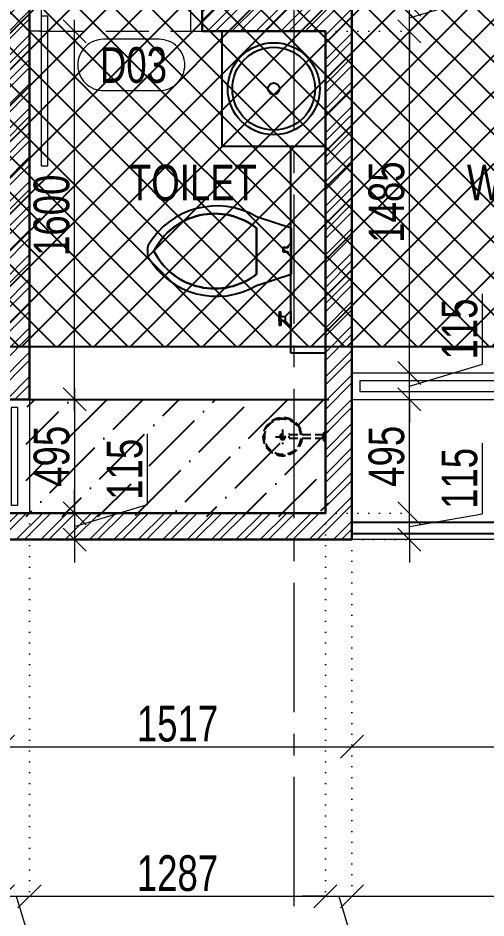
# Model space of a CAD drawing. Header units: inches. Extents: x 785882 to 928568, y 496782 to 576896.
# Drawn here: x 831257 to 833292, y 502695 to 506607 of the extents above; entities that cross this region are included whole.
import ezdxf
from ezdxf.enums import TextEntityAlignment as Align

# ---------------------------------------------------------------- set-up
doc = ezdxf.new("R2010")
doc.units = ezdxf.units.IN
doc.header["$LTSCALE"] = 750
doc.header["$MEASUREMENT"] = 0
for name, pattern in [('CENTER', [2, 1.25, -0.25, 0.25, -0.25]), ('CENTER2', [1.125, 0.75, -0.125, 0.125, -0.125]), ('DOT', [0.25, 0, -0.25]), ('HIDDEN', [0.375, 0.25, -0.125])]:
    doc.linetypes.add(name, pattern=pattern)
for name, color, linetype, lineweight in [('DIMENSION WORKING-MSA', 222, 'Continuous', 13), ('DOOR NO-MSA', 4, 'Continuous', 9), ('DOOR-MSA', 50, 'Continuous', 13), ('ELE-04-MSA', 139, 'Continuous', 15), ('SECTION LINE', 14, 'CENTER', 9), ('TEXT ROOM NAME-MSA', 210, 'Continuous', 13), ('WALL HATCH-MSA', 251, 'Continuous', 9), ('WALL-MSA', 32, 'Continuous', 30), ('WINDOW-MSA', 50, 'Continuous', 13)]:
    doc.layers.add(name, color=color, linetype=linetype, lineweight=lineweight)
for name, color, linetype in [('ELE-02-MSA', 4, 'Continuous'), ('HATCH-SUNK 300MM-MSA', 47, 'Continuous'), ('P.FIXTURE', 7, 'Continuous')]:
    doc.layers.add(name, color=color, linetype=linetype)
doc.styles.add('AR', font='swisscl.ttf')
doc.styles.add('Arial-Reg+0.8Sc', font='swisscl.ttf')
doc.styles.add('MtXpl_Swis721_LtCn_B', font='swisscl.ttf')
doc.dimstyles.new('WORKING DIM', dxfattribs={"dimtxt": 155, "dimasz": 100, "dimexe": 50, "dimexo": 0, "dimgap": 20, "dimtad": 1, "dimdec": 0, "dimzin": 0, "dimdsep": 46, "dimtxsty": 'AR', "dimblk": 'OBLIQUE', "dimcen": 0.09, "dimdle": 50, "dimclrd": 256, "dimclre": 250, "dimclrt": 256, "dimadec": 0, "dimazin": 0, "dimtfac": 1, "dimtdec": 0, "dimtofl": 0, "dimtmove": 1, "dimatfit": 0, "dimfxl": 1, "dimtolj": 1, "dimtzin": 0, "dimlwd": -1, "dimlwe": -1, "dimarcsym": 0})

# ---------------------------------------------------------------- blocks, each defined once
blk = doc.blocks.new('A$Ca69f7aba')
at = {"layer": 'WINDOW-MSA', "ltscale": 5000}
for points in [[(-750, 0), (-700, 0), (-700, -115), (-750, -115)], [(0, 0), (-50, 0), (-50, -115), (0, -115)], [(-50, -50), (-50, -700), (-80, -700), (-80, -50)]]:
    blk.add_lwpolyline(points, close=True, dxfattribs=at)
at = {"layer": 'WINDOW-MSA', "linetype": 'HIDDEN'}
blk.add_lwpolyline([(-50, 0), (-700, 0)], dxfattribs=at)
at = {"layer": 'WINDOW-MSA', "linetype": 'HIDDEN', "elevation": 0}
blk.add_lwpolyline([(-50, -115), (-700, -115)], dxfattribs=at)
blk = doc.blocks.new('SHOWE')
at = {"linetype": 'HIDDEN', "ltscale": 0.2}
for p, q in [((3964261.3, -1171717.9), (3964261.3, -1171674.7)), ((3964261.3, -1171674.7), (3964263.3, -1171674.7)), ((3964264.2, -1171676.3), (3964264.2, -1171716.3)), ((3964447.4, -1171664.5), (3964447.4, -1171728.1)), ((3964261.3, -1171717.9), (3964263.3, -1171717.9)), ((3964268.7, -1171680.5), (3964268.7, -1171696.3)), ((3964268.7, -1171688.6), (3964437.5, -1171688.6)), ((3964268.7, -1171712), (3964268.7, -1171696.3)), ((3964268.7, -1171704), (3964437.5, -1171704)), ((3964479.2, -1171696.3), (3964415.6, -1171696.3))]:
    blk.add_line(p, q, dxfattribs=at)
for radius in [12.5, 10.6]:
    blk.add_circle((3964447.4, -1171696.3), radius, dxfattribs=at)
for centre, radius, start, end in [((3964447.4, -1171696.3), 84.1, 185.2383, 174.7617), ((3964447.4, -1171696.3), 81.4, 185.4105, 174.5895), ((3964447.4, -1171696.3), 78, 185.6496, 174.3504), ((3964262.4, -1171676.3), 1.76, 358.0282, 62.0821), ((3964259.8, -1171685.3), 10.1, 28.3436, 64.2104), ((3964262.4, -1171716.3), 1.76, 297.9179, 1.9718), ((3964259.8, -1171707.2), 10.1, 295.7896, 331.6564)]:
    blk.add_arc(centre, radius, start, end, dxfattribs=at)
blk = doc.blocks.new('t4tgg34')
for points in [[(375405.3, -62759.1), (375390.8, -62744.6), (375390.8, -62738.4), (375370.8, -62738.4), (375370.8, -62719.7), (375390.8, -62719.7), (375390.8, -62713.4), (375405.3, -62699), (375405.3, -62635.1), (375255.5, -62585.2, 0.412342), (374784.6, -62708.9, 0.132891), (374784.6, -62761, 0.412336), (375255.5, -62884.7), (375405.3, -62834.8)], [(375255.5, -62834.8, -0.475238), (374809.5, -62734.9, -0.475243), (375255.5, -62635.1)]]:
    blk.add_lwpolyline(points, format="xyb", close=True)
blk.add_lwpolyline([(375255.5, -62834.8), (375255.5, -62635.1, 0.475243), (374809.5, -62734.9, 0.475238), (375255.5, -62834.8, 0.489246)], format="xyb")
blk.add_lwpolyline([(375405.3, -62635.1), (375405.3, -62699), (375390.8, -62713.4), (375390.8, -62719.7), (375370.8, -62719.7), (375370.8, -62738.4), (375390.8, -62738.4), (375390.8, -62744.6), (375405.3, -62759.1), (375405.3, -62699), (375405.3, -62834.8)])
blk = doc.blocks.new('9')
at = {"linetype": 'Continuous'}
for p, q in [((709869.5, -390414.7), (709869.5, -390433.8)), ((709875.9, -390414.7), (709875.9, -390433.8)), ((709875.9, -390433.8), (709869.5, -390433.8))]:
    blk.add_line(p, q, dxfattribs=at)
for points in [[(709875.9, -390395.7), (709875.9, -390376.6), (709869.5, -390376.6), (709869.5, -390395.7)], [(709894.9, -390395.7), (709920.3, -390370.3), (709920.3, -390440.1), (709894.9, -390414.7)]]:
    blk.add_lwpolyline(points, dxfattribs=at)
blk.add_lwpolyline([(709894.9, -390414.7), (709869.5, -390414.7), (709869.5, -390395.7), (709894.9, -390395.7)], close=True, dxfattribs=at)
blk = doc.blocks.new('_Oblique')
at = {"color": 0, "linetype": 'ByBlock', "lineweight": -2}
blk.add_line((-0.5, -0.5), (0.5, 0.5), dxfattribs=at)
blk = doc.blocks.new('*D54')
at = {"layer": 'Defpoints', "color": 0, "ltscale": 0.25, "transparency": 16777216}
for p in [(831192.3, 504339.5), (832709.1, 504339.5), (832709.1, 503439.5)]:
    blk.add_point(p, dxfattribs=at)
at = {"layer": 'DIMENSION WORKING-MSA', "color": 250, "linetype": 'DOT', "ltscale": 0.25, "transparency": 16777216}
for p, q in [((831192.3, 504339.5), (831192.3, 503389.5)), ((832709.1, 504339.5), (832709.1, 503389.5))]:
    blk.add_line(p, q, dxfattribs=at)
at = {"layer": 'DIMENSION WORKING-MSA', "ltscale": 0.25, "transparency": 16777216}
blk.add_line((831142.3, 503439.5), (832759.1, 503439.5), dxfattribs=at)
at = {"layer": 'DIMENSION WORKING-MSA', "ltscale": 0.25, "transparency": 16777216, "xscale": 100, "yscale": 100, "zscale": 100, "rotation": 180}
blk.add_blockref('_Oblique', (831192.3, 503439.5), dxfattribs=at)
at = {"layer": 'DIMENSION WORKING-MSA', "ltscale": 0.25, "transparency": 16777216, "xscale": 100, "yscale": 100, "zscale": 100}
blk.add_blockref('_Oblique', (832709.1, 503439.5), dxfattribs=at)
at = {"layer": 'DIMENSION WORKING-MSA', "ltscale": 0.25, "transparency": 16777216, "insert": (831950.7, 503538.5), "char_height": 155, "attachment_point": 5, "style": 'AR'}
blk.add_mtext('\\A1;1517', dxfattribs=at)
blk = doc.blocks.new('*D55')
at = {"layer": 'Defpoints', "color": 0, "ltscale": 0.25, "transparency": 16777216}
for p in [(832709.1, 504339.5), (834309.1, 504339.5), (834309.1, 503439.5)]:
    blk.add_point(p, dxfattribs=at)
at = {"layer": 'DIMENSION WORKING-MSA', "color": 250, "linetype": 'DOT', "ltscale": 0.25, "transparency": 16777216}
for p, q in [((832709.1, 504339.5), (832709.1, 503389.5)), ((834309.1, 504339.5), (834309.1, 503389.5))]:
    blk.add_line(p, q, dxfattribs=at)
at = {"layer": 'DIMENSION WORKING-MSA', "ltscale": 0.25, "transparency": 16777216}
blk.add_line((832659.1, 503439.5), (834359.1, 503439.5), dxfattribs=at)
at = {"layer": 'DIMENSION WORKING-MSA', "ltscale": 0.25, "transparency": 16777216, "xscale": 100, "yscale": 100, "zscale": 100, "rotation": 180}
blk.add_blockref('_Oblique', (832709.1, 503439.5), dxfattribs=at)
at = {"layer": 'DIMENSION WORKING-MSA', "ltscale": 0.25, "transparency": 16777216, "xscale": 100, "yscale": 100, "zscale": 100}
blk.add_blockref('_Oblique', (834309.1, 503439.5), dxfattribs=at)
at = {"layer": 'DIMENSION WORKING-MSA', "ltscale": 0.25, "transparency": 16777216, "insert": (833509.1, 503538.8), "char_height": 155, "attachment_point": 5, "style": 'AR'}
blk.add_mtext('\\A1;1600', dxfattribs=at)
blk = doc.blocks.new('*D68')
at = {"layer": 'Defpoints', "color": 0, "ltscale": 0.25, "transparency": 16777216}
for p in [(831307.3, 504454.5), (831192.3, 504339.5), (831307.3, 502789.5)]:
    blk.add_point(p, dxfattribs=at)
at = {"layer": 'DIMENSION WORKING-MSA', "color": 250, "linetype": 'DOT', "ltscale": 0.25, "transparency": 16777216}
for p, q in [((831307.3, 504454.5), (831307.3, 502739.5)), ((831192.3, 504339.5), (831192.3, 502739.5))]:
    blk.add_line(p, q, dxfattribs=at)
at = {"layer": 'DIMENSION WORKING-MSA', "ltscale": 0.25, "transparency": 16777216}
for p, q in [((831192.3, 502789.5), (831092.3, 502789.5)), ((831192.3, 502789.5), (831307.3, 502789.5)), ((831249.8, 502789.5), (831345, 502472.2)), ((831307.3, 502789.5), (831407.3, 502789.5)), ((831345, 502472.2), (831651.8, 502472.2))]:
    blk.add_line(p, q, dxfattribs=at)
at = {"layer": 'DIMENSION WORKING-MSA', "ltscale": 0.25, "transparency": 16777216, "xscale": 100, "yscale": 100, "zscale": 100}
blk.add_blockref('_Oblique', (831192.3, 502789.5), dxfattribs=at)
at = {"layer": 'DIMENSION WORKING-MSA', "ltscale": 0.25, "transparency": 16777216, "xscale": 100, "yscale": 100, "zscale": 100, "rotation": 180}
blk.add_blockref('_Oblique', (831307.3, 502789.5), dxfattribs=at)
at = {"layer": 'DIMENSION WORKING-MSA', "ltscale": 0.25, "transparency": 16777216, "insert": (831498.4, 502571.3), "char_height": 155, "attachment_point": 5, "style": 'AR'}
blk.add_mtext('\\A1;115', dxfattribs=at)
blk = doc.blocks.new('*D69')
at = {"layer": 'Defpoints', "color": 0, "ltscale": 0.25, "transparency": 16777216}
for p in [(831307.3, 504454.5), (832594.1, 504454.5), (832594.1, 502789.5)]:
    blk.add_point(p, dxfattribs=at)
at = {"layer": 'DIMENSION WORKING-MSA', "color": 250, "linetype": 'DOT', "ltscale": 0.25, "transparency": 16777216}
for p, q in [((831307.3, 504454.5), (831307.3, 502739.5)), ((832594.1, 504454.5), (832594.1, 502739.5))]:
    blk.add_line(p, q, dxfattribs=at)
at = {"layer": 'DIMENSION WORKING-MSA', "ltscale": 0.25, "transparency": 16777216}
blk.add_line((831257.3, 502789.5), (832644.1, 502789.5), dxfattribs=at)
at = {"layer": 'DIMENSION WORKING-MSA', "ltscale": 0.25, "transparency": 16777216, "xscale": 100, "yscale": 100, "zscale": 100, "rotation": 180}
blk.add_blockref('_Oblique', (831307.3, 502789.5), dxfattribs=at)
at = {"layer": 'DIMENSION WORKING-MSA', "ltscale": 0.25, "transparency": 16777216, "xscale": 100, "yscale": 100, "zscale": 100}
blk.add_blockref('_Oblique', (832594.1, 502789.5), dxfattribs=at)
at = {"layer": 'DIMENSION WORKING-MSA', "ltscale": 0.25, "transparency": 16777216, "insert": (831950.7, 502888.8), "char_height": 155, "attachment_point": 5, "style": 'AR'}
blk.add_mtext('\\A1;1287', dxfattribs=at)
blk = doc.blocks.new('*D70')
at = {"layer": 'Defpoints', "color": 0, "ltscale": 0.25, "transparency": 16777216}
for p in [(832594.1, 504454.5), (832709.1, 504339.5), (832709.1, 502789.5)]:
    blk.add_point(p, dxfattribs=at)
at = {"layer": 'DIMENSION WORKING-MSA', "color": 250, "linetype": 'DOT', "ltscale": 0.25, "transparency": 16777216}
for p, q in [((832594.1, 504454.5), (832594.1, 502739.5)), ((832709.1, 504339.5), (832709.1, 502739.5))]:
    blk.add_line(p, q, dxfattribs=at)
at = {"layer": 'DIMENSION WORKING-MSA', "ltscale": 0.25, "transparency": 16777216}
for p, q in [((832594.1, 502789.5), (832494.1, 502789.5)), ((832594.1, 502789.5), (832709.1, 502789.5)), ((832651.6, 502789.5), (832746.8, 502472.2)), ((832709.1, 502789.5), (832809.1, 502789.5)), ((832746.8, 502472.2), (833053.6, 502472.2))]:
    blk.add_line(p, q, dxfattribs=at)
at = {"layer": 'DIMENSION WORKING-MSA', "ltscale": 0.25, "transparency": 16777216, "xscale": 100, "yscale": 100, "zscale": 100}
blk.add_blockref('_Oblique', (832594.1, 502789.5), dxfattribs=at)
at = {"layer": 'DIMENSION WORKING-MSA', "ltscale": 0.25, "transparency": 16777216, "xscale": 100, "yscale": 100, "zscale": 100, "rotation": 180}
blk.add_blockref('_Oblique', (832709.1, 502789.5), dxfattribs=at)
at = {"layer": 'DIMENSION WORKING-MSA', "ltscale": 0.25, "transparency": 16777216, "insert": (832900.2, 502571.3), "char_height": 155, "attachment_point": 5, "style": 'AR'}
blk.add_mtext('\\A1;115', dxfattribs=at)
blk = doc.blocks.new('*D71')
at = {"layer": 'Defpoints', "color": 0, "ltscale": 0.25, "transparency": 16777216}
for p in [(832709.1, 504339.5), (834309.1, 504339.5), (834309.1, 502789.5)]:
    blk.add_point(p, dxfattribs=at)
at = {"layer": 'DIMENSION WORKING-MSA', "color": 250, "linetype": 'DOT', "ltscale": 0.25, "transparency": 16777216}
for p, q in [((832709.1, 504339.5), (832709.1, 502739.5)), ((834309.1, 504339.5), (834309.1, 502739.5))]:
    blk.add_line(p, q, dxfattribs=at)
at = {"layer": 'DIMENSION WORKING-MSA', "ltscale": 0.25, "transparency": 16777216}
blk.add_line((832659.1, 502789.5), (834359.1, 502789.5), dxfattribs=at)
at = {"layer": 'DIMENSION WORKING-MSA', "ltscale": 0.25, "transparency": 16777216, "xscale": 100, "yscale": 100, "zscale": 100, "rotation": 180}
blk.add_blockref('_Oblique', (832709.1, 502789.5), dxfattribs=at)
at = {"layer": 'DIMENSION WORKING-MSA', "ltscale": 0.25, "transparency": 16777216, "xscale": 100, "yscale": 100, "zscale": 100}
blk.add_blockref('_Oblique', (834309.1, 502789.5), dxfattribs=at)
at = {"layer": 'DIMENSION WORKING-MSA', "ltscale": 0.25, "transparency": 16777216, "insert": (833509.1, 502888.8), "char_height": 155, "attachment_point": 5, "style": 'AR'}
blk.add_mtext('\\A1;1600', dxfattribs=at)
blk = doc.blocks.new('*D83')
at = {"layer": 'Defpoints', "color": 0, "ltscale": 0.25, "transparency": 16777216}
for p in [(826309.5, 504339.5), (847035.9, 504339.5), (847035.9, 502139.5)]:
    blk.add_point(p, dxfattribs=at)
at = {"layer": 'DIMENSION WORKING-MSA', "color": 250, "linetype": 'DOT', "ltscale": 0.25, "transparency": 16777216}
for p, q in [((826309.5, 504339.5), (826309.5, 502089.5)), ((847035.9, 504339.5), (847035.9, 502089.5))]:
    blk.add_line(p, q, dxfattribs=at)
at = {"layer": 'DIMENSION WORKING-MSA', "ltscale": 0.25, "transparency": 16777216}
blk.add_line((826259.5, 502139.5), (847085.9, 502139.5), dxfattribs=at)
at = {"layer": 'DIMENSION WORKING-MSA', "ltscale": 0.25, "transparency": 16777216, "xscale": 100, "yscale": 100, "zscale": 100, "rotation": 180}
blk.add_blockref('_Oblique', (826309.5, 502139.5), dxfattribs=at)
at = {"layer": 'DIMENSION WORKING-MSA', "ltscale": 0.25, "transparency": 16777216, "xscale": 100, "yscale": 100, "zscale": 100}
blk.add_blockref('_Oblique', (847035.9, 502139.5), dxfattribs=at)
at = {"layer": 'DIMENSION WORKING-MSA', "ltscale": 0.25, "transparency": 16777216, "insert": (836672.7, 502238.8), "char_height": 155, "attachment_point": 5, "style": 'AR'}
blk.add_mtext('\\A1;20726', dxfattribs=at)
blk = doc.blocks.new('Win-Tag-03')
blk.add_lwpolyline([(-130, 120), (130, 120, -0.414214), (250, 0), (250, 0, -0.414214), (130, -120), (-130, -120, -0.414214), (-250, 0), (-250, 0, -0.414214)], format="xyb", close=True)
blk = doc.blocks.new('*D1019')
at = {"layer": 'Defpoints', "color": 0, "ltscale": 0.25, "transparency": 16777216}
for p in [(832594.1, 504454.5), (832959.1, 504454.5), (832709.1, 504339.5)]:
    blk.add_point(p, dxfattribs=at)
at = {"layer": 'DIMENSION WORKING-MSA', "ltscale": 0.25, "transparency": 16777216}
for p, q in [((833276.3, 504452.1), (833276.3, 504759)), ((832959.1, 504454.5), (832959.1, 504554.5)), ((832959.1, 504339.5), (832959.1, 504454.5)), ((832959.1, 504397), (833276.3, 504452.1)), ((832959.1, 504339.5), (832959.1, 504239.5))]:
    blk.add_line(p, q, dxfattribs=at)
at = {"layer": 'DIMENSION WORKING-MSA', "color": 250, "linetype": 'DOT', "ltscale": 0.25, "transparency": 16777216}
for p, q in [((832594.1, 504454.5), (833009.1, 504454.5)), ((832709.1, 504339.5), (833009.1, 504339.5))]:
    blk.add_line(p, q, dxfattribs=at)
at = {"layer": 'DIMENSION WORKING-MSA', "ltscale": 0.25, "transparency": 16777216, "xscale": 100, "yscale": 100, "zscale": 100}
for p, rotation in [((832959.1, 504454.5), 270), ((832959.1, 504339.5), 90)]:
    blk.add_blockref('_Oblique', p, dxfattribs=dict(at, rotation=rotation))
at = {"layer": 'DIMENSION WORKING-MSA', "ltscale": 0.25, "transparency": 16777216, "insert": (833177.2, 504605.5), "char_height": 155, "attachment_point": 5, "rotation": 90, "style": 'AR'}
blk.add_mtext('\\A1;115', dxfattribs=at)
blk = doc.blocks.new('*D1020')
at = {"layer": 'Defpoints', "color": 0, "ltscale": 0.25, "transparency": 16777216}
for p in [(832709.1, 504949.1), (832959.1, 504949.1), (832594.1, 504454.5)]:
    blk.add_point(p, dxfattribs=at)
at = {"layer": 'DIMENSION WORKING-MSA', "ltscale": 0.25, "transparency": 16777216}
blk.add_line((832959.1, 504404.5), (832959.1, 504999.1), dxfattribs=at)
at = {"layer": 'DIMENSION WORKING-MSA', "color": 250, "linetype": 'DOT', "ltscale": 0.25, "transparency": 16777216}
for p, q in [((832709.1, 504949.1), (833009.1, 504949.1)), ((832594.1, 504454.5), (833009.1, 504454.5))]:
    blk.add_line(p, q, dxfattribs=at)
at = {"layer": 'DIMENSION WORKING-MSA', "ltscale": 0.25, "transparency": 16777216, "xscale": 100, "yscale": 100, "zscale": 100}
for p, rotation in [((832959.1, 504949.1), 90), ((832959.1, 504454.5), 270)]:
    blk.add_blockref('_Oblique', p, dxfattribs=dict(at, rotation=rotation))
at = {"layer": 'DIMENSION WORKING-MSA', "ltscale": 0.25, "transparency": 16777216, "insert": (832859.7, 504701.8), "char_height": 155, "attachment_point": 5, "rotation": 90, "style": 'AR'}
blk.add_mtext('\\A1;495', dxfattribs=at)
blk = doc.blocks.new('*D1021')
at = {"layer": 'Defpoints', "color": 0, "ltscale": 0.25, "transparency": 16777216}
for p in [(832709.1, 505064.1), (832959.1, 505064.1), (832709.1, 504949.1)]:
    blk.add_point(p, dxfattribs=at)
at = {"layer": 'DIMENSION WORKING-MSA', "ltscale": 0.25, "transparency": 16777216}
for p, q in [((833276.3, 505101.7), (833276.3, 505408.6)), ((832959.1, 505064.1), (832959.1, 505164.1)), ((832959.1, 505006.6), (833276.3, 505101.7)), ((832959.1, 504949.1), (832959.1, 505064.1)), ((832959.1, 504949.1), (832959.1, 504849.1))]:
    blk.add_line(p, q, dxfattribs=at)
at = {"layer": 'DIMENSION WORKING-MSA', "color": 250, "linetype": 'DOT', "ltscale": 0.25, "transparency": 16777216}
for p, q in [((832709.1, 505064.1), (833009.1, 505064.1)), ((832709.1, 504949.1), (833009.1, 504949.1))]:
    blk.add_line(p, q, dxfattribs=at)
at = {"layer": 'DIMENSION WORKING-MSA', "ltscale": 0.25, "transparency": 16777216, "xscale": 100, "yscale": 100, "zscale": 100}
for p, rotation in [((832959.1, 505064.1), 270), ((832959.1, 504949.1), 90)]:
    blk.add_blockref('_Oblique', p, dxfattribs=dict(at, rotation=rotation))
at = {"layer": 'DIMENSION WORKING-MSA', "ltscale": 0.25, "transparency": 16777216, "insert": (833177.2, 505255.1), "char_height": 155, "attachment_point": 5, "rotation": 90, "style": 'AR'}
blk.add_mtext('\\A1;115', dxfattribs=at)
blk = doc.blocks.new('*D1022')
at = {"layer": 'Defpoints', "color": 0, "ltscale": 0.25, "transparency": 16777216}
for p in [(832594.1, 506549.5), (832959.1, 506549.5), (832709.1, 505064.1)]:
    blk.add_point(p, dxfattribs=at)
at = {"layer": 'DIMENSION WORKING-MSA', "ltscale": 0.25, "transparency": 16777216}
blk.add_line((832959.1, 505014.1), (832959.1, 506599.5), dxfattribs=at)
at = {"layer": 'DIMENSION WORKING-MSA', "color": 250, "linetype": 'DOT', "ltscale": 0.25, "transparency": 16777216}
for p, q in [((832594.1, 506549.5), (833009.1, 506549.5)), ((832709.1, 505064.1), (833009.1, 505064.1))]:
    blk.add_line(p, q, dxfattribs=at)
at = {"layer": 'DIMENSION WORKING-MSA', "ltscale": 0.25, "transparency": 16777216, "xscale": 100, "yscale": 100, "zscale": 100}
for p, rotation in [((832959.1, 506549.5), 90), ((832959.1, 505064.1), 270)]:
    blk.add_blockref('_Oblique', p, dxfattribs=dict(at, rotation=rotation))
at = {"layer": 'DIMENSION WORKING-MSA', "ltscale": 0.25, "transparency": 16777216, "insert": (832859.7, 505806.8), "char_height": 155, "attachment_point": 5, "rotation": 90, "style": 'AR'}
blk.add_mtext('\\A1;1485', dxfattribs=at)
blk = doc.blocks.new('*D1004')
at = {"layer": 'Defpoints', "color": 0, "ltscale": 0.25, "transparency": 16777216}
for p in [(832709.1, 506664.5), (832959.1, 506664.5), (832594.1, 506549.5)]:
    blk.add_point(p, dxfattribs=at)
at = {"layer": 'DIMENSION WORKING-MSA', "ltscale": 0.25, "transparency": 16777216}
for p, q in [((833276.3, 506702.1), (833276.3, 507009)), ((832959.1, 506664.5), (832959.1, 506764.5)), ((832959.1, 506607), (833276.3, 506702.1)), ((832959.1, 506549.5), (832959.1, 506664.5)), ((832959.1, 506549.5), (832959.1, 506449.5))]:
    blk.add_line(p, q, dxfattribs=at)
at = {"layer": 'DIMENSION WORKING-MSA', "color": 250, "linetype": 'DOT', "ltscale": 0.25, "transparency": 16777216}
for p, q in [((832709.1, 506664.5), (833009.1, 506664.5)), ((832594.1, 506549.5), (833009.1, 506549.5))]:
    blk.add_line(p, q, dxfattribs=at)
at = {"layer": 'DIMENSION WORKING-MSA', "ltscale": 0.25, "transparency": 16777216, "xscale": 100, "yscale": 100, "zscale": 100}
for p, rotation in [((832959.1, 506664.5), 270), ((832959.1, 506549.5), 90)]:
    blk.add_blockref('_Oblique', p, dxfattribs=dict(at, rotation=rotation))
at = {"layer": 'DIMENSION WORKING-MSA', "ltscale": 0.25, "transparency": 16777216, "insert": (833177.2, 506855.5), "char_height": 155, "attachment_point": 5, "rotation": 90, "style": 'AR'}
blk.add_mtext('\\A1;115', dxfattribs=at)
blk = doc.blocks.new('*D1162')
at = {"layer": 'Defpoints', "color": 0, "ltscale": 0.25, "transparency": 16777216}
for p in [(831292.3, 504949.1), (831307.3, 504454.5), (831503.3, 504454.5)]:
    blk.add_point(p, dxfattribs=at)
at = {"layer": 'DIMENSION WORKING-MSA', "ltscale": 0.25, "transparency": 16777216}
blk.add_line((831503.3, 504999.1), (831503.3, 504404.5), dxfattribs=at)
at = {"layer": 'DIMENSION WORKING-MSA', "color": 250, "linetype": 'DOT', "ltscale": 0.25, "transparency": 16777216}
for p, q in [((831292.3, 504949.1), (831553.3, 504949.1)), ((831307.3, 504454.5), (831553.3, 504454.5))]:
    blk.add_line(p, q, dxfattribs=at)
at = {"layer": 'DIMENSION WORKING-MSA', "ltscale": 0.25, "transparency": 16777216, "xscale": 100, "yscale": 100, "zscale": 100}
for p, rotation in [((831503.3, 504949.1), 90), ((831503.3, 504454.5), 270)]:
    blk.add_blockref('_Oblique', p, dxfattribs=dict(at, rotation=rotation))
at = {"layer": 'DIMENSION WORKING-MSA', "ltscale": 0.25, "transparency": 16777216, "insert": (831403.9, 504701.8), "char_height": 155, "attachment_point": 5, "rotation": 90, "style": 'AR'}
blk.add_mtext('\\A1;495', dxfattribs=at)
blk = doc.blocks.new('*D1174')
at = {"layer": 'Defpoints', "color": 0, "ltscale": 0.25, "transparency": 16777216}
for p in [(831307.3, 506549.5, 0), (831503.3, 506549.5), (831292.3, 504949.1)]:
    blk.add_point(p, dxfattribs=at)
at = {"layer": 'DIMENSION WORKING-MSA', "ltscale": 0.25, "transparency": 16777216}
blk.add_line((831503.3, 504899.1), (831503.3, 506599.5), dxfattribs=at)
at = {"layer": 'DIMENSION WORKING-MSA', "color": 250, "linetype": 'DOT', "ltscale": 0.25, "transparency": 16777216}
for p, q in [((831307.3, 506549.5), (831553.3, 506549.5)), ((831292.3, 504949.1), (831553.3, 504949.1))]:
    blk.add_line(p, q, dxfattribs=at)
at = {"layer": 'DIMENSION WORKING-MSA', "ltscale": 0.25, "transparency": 16777216, "xscale": 100, "yscale": 100, "zscale": 100}
for p, rotation in [((831503.3, 506549.5), 90), ((831503.3, 504949.1), 270)]:
    blk.add_blockref('_Oblique', p, dxfattribs=dict(at, rotation=rotation))
at = {"layer": 'DIMENSION WORKING-MSA', "ltscale": 0.25, "transparency": 16777216, "insert": (831403.9, 505749.3), "char_height": 155, "attachment_point": 5, "rotation": 90, "style": 'AR'}
blk.add_mtext('\\A1;1600', dxfattribs=at)
blk = doc.blocks.new('*D1030')
at = {"layer": 'Defpoints', "color": 0, "ltscale": 0.25, "transparency": 16777216}
for p in [(831307.3, 504454.5), (831292.3, 504339.5), (831503.3, 504339.5)]:
    blk.add_point(p, dxfattribs=at)
at = {"layer": 'DIMENSION WORKING-MSA', "ltscale": 0.25, "transparency": 16777216}
for p, q in [((831820.5, 504492.1), (831820.5, 504799)), ((831503.3, 504454.5), (831503.3, 504554.5)), ((831503.3, 504397), (831820.5, 504492.1)), ((831503.3, 504454.5), (831503.3, 504339.5)), ((831503.3, 504339.5), (831503.3, 504239.5))]:
    blk.add_line(p, q, dxfattribs=at)
at = {"layer": 'DIMENSION WORKING-MSA', "color": 250, "linetype": 'DOT', "ltscale": 0.25, "transparency": 16777216}
for p, q in [((831307.3, 504454.5), (831553.3, 504454.5)), ((831292.3, 504339.5), (831553.3, 504339.5))]:
    blk.add_line(p, q, dxfattribs=at)
at = {"layer": 'DIMENSION WORKING-MSA', "ltscale": 0.25, "transparency": 16777216, "xscale": 100, "yscale": 100, "zscale": 100}
for p, rotation in [((831503.3, 504454.5), 270), ((831503.3, 504339.5), 90)]:
    blk.add_blockref('_Oblique', p, dxfattribs=dict(at, rotation=rotation))
at = {"layer": 'DIMENSION WORKING-MSA', "ltscale": 0.25, "transparency": 16777216, "insert": (831721.5, 504645.5), "char_height": 155, "attachment_point": 5, "rotation": 90, "style": 'AR'}
blk.add_mtext('\\A1;115', dxfattribs=at)
blk = doc.blocks.new('A$C59c041b7')
at = {"layer": 'HATCH-SUNK 300MM-MSA', "transparency": 33554559}
h = blk.add_hatch(dxfattribs=at)
h.set_pattern_fill('ANSI37', color=256, scale=35)
h.set_pattern_definition([(45, (0, 0), (-78.57724, 78.57724), []), (135, (0, 0), (-78.57724, -78.57724), [])])
h.paths.add_polyline_path([(7999.6, -56169.5), (3582.8, -56169.5), (3582.8, -58024.9), (7999.6, -58024.9)])
h = blk.add_hatch(dxfattribs=at)
h.set_pattern_fill('ANSI36', color=256, scale=35)
h.set_pattern_definition([(45, (-826309.5, -563203.96), (58.932931, 216.087413), [277.8125, -55.5625, 0, -55.5625])])
h.paths.add_polyline_path([(6299.6, -58254.9), (4982.8, -58254.9), (4982.8, -58764.5), (6299.6, -58764.5)])
at = {"layer": 'HATCH-SUNK 300MM-MSA'}
blk.add_line((4982.8, -58254.9), (6299.6, -58254.9), dxfattribs=at)
blk.add_lwpolyline([(7999.6, -56169.5), (3582.8, -56169.5), (3582.8, -58024.9), (7999.6, -58024.9)], close=True, dxfattribs=at)
blk = doc.blocks.new('A$C37e82350')
at = {"layer": 'SECTION LINE', "linetype": 'CENTER2'}
blk.add_lwpolyline([(-2541.6, -2026.8), (-2541.6, -2083.3), (61391, -2083.3), (61391, -2039.2)], dxfattribs=at)

msp = doc.modelspace()

# ---------------------------------------------------------------- hatches: boundary and pattern name
at = {"layer": 'WALL HATCH-MSA'}
h = msp.add_hatch(dxfattribs=at)
h.set_pattern_fill('ANSI32', color=256, scale=200)
h.paths.add_polyline_path([(831192.3, 507164.5), (831192.3, 505064.1), (830442.3, 505064.1), (830442.3, 504949.1), (831307.3, 504949.1), (831307.3, 507279.1), (829892.3, 507279.1), (829892.3, 507527.8), (829777.3, 507527.8), (829777.3, 507164.5)])
h = msp.add_hatch(dxfattribs=at)
h.set_pattern_fill('ANSI32', color=256, scale=200)
h.set_pattern_definition([(45, (15, 0), (-53.0330086, 53.0330086), []), (45, (50.355, 0), (-53.0330086, 53.0330086), [])])
h.paths.add_polyline_path([(832057.3, 506664.5), (832057.3, 506549.5), (832594.1, 506549.5), (832594.1, 504454.5), (831192.3, 504454.5), (831192.3, 504339.5), (832709.1, 504339.5), (832709.1, 506664.5)])

# ---------------------------------------------------------------- linework, layer by layer
at = {"layer": 'Defpoints', "color": 1, "lineweight": 0}
for points in [[(849185.9, 564754), (824159.5, 564754), (824159.5, 502789.5), (849185.9, 502789.5)], [(848535.9, 564104), (824809.5, 564104), (824809.5, 503439.5), (848535.9, 503439.5)]]:
    msp.add_lwpolyline(points, close=True, dxfattribs=at)
at = {"layer": 'ELE-02-MSA'}
for p, q in [((834309.1, 504414.5), (832709.1, 504414.5)), ((834309.1, 504364.5), (832709.1, 504364.5))]:
    msp.add_line(p, q, dxfattribs=at)
at = {"layer": 'ELE-04-MSA'}
msp.add_line((834309.1, 504339.5), (832709.1, 504339.5), dxfattribs=at)
at = {"layer": 'P.FIXTURE'}
for points in [[(832144.1, 506049.5), (832594.1, 506049.5), (832594.1, 506549.5), (832144.1, 506549.5)], [(832444.1, 505149.4), (832444.1, 506049.5), (832594.1, 506049.5), (832594.1, 505149.4)]]:
    msp.add_lwpolyline(points, close=True, dxfattribs=at)
for radius in [200, 180, 25]:
    msp.add_circle((832369.1, 506299.5), radius, dxfattribs=at)
at = {"layer": 'WALL-MSA'}
for p, q in [((831307.3, 507279.1), (831307.3, 504949.1)), ((832057.3, 506664.5), (832057.3, 506549.5)), ((832709.1, 504339.5), (832709.1, 506664.5)), ((832594.1, 506549.5), (832057.3, 506549.5)), ((832594.1, 504454.5), (832594.1, 506549.5)), ((831307.3, 504949.1), (830442.3, 504949.1)), ((832594.1, 504454.5), (831192.3, 504454.5)), ((832709.1, 504339.5), (831192.3, 504339.5))]:
    msp.add_line(p, q, dxfattribs=at)
at = {"layer": 'WINDOW-MSA'}
for p, q in [((832709.1, 504949.1), (832709.1, 505064.1)), ((832709.1, 505064.1), (834309.1, 505064.1)), ((831307.3, 504949.1), (831307.3, 504454.5)), ((832709.1, 504949.1), (834309.1, 504949.1))]:
    msp.add_line(p, q, dxfattribs=at)
for points in [[(832744.1, 505029.1), (832744.1, 504984.1), (834274.1, 504984.1), (834274.1, 505029.1)], [(831227.3, 504914.1), (831227.3, 504489.5), (831257.3, 504489.5), (831257.3, 504914.1)]]:
    msp.add_lwpolyline(points, close=True, dxfattribs=at)

# ---------------------------------------------------------------- block references
at = {"color": 2, "rotation": 270}
msp.add_blockref('A$C37e82350', (834539.1, 563204), dxfattribs=at)
at = {"layer": 'DOOR NO-MSA', "xscale": -0.9300595238095237, "yscale": 0.9300595238095237, "zscale": 0.9300595238095237}
msp.add_blockref('Win-Tag-03', (831749.9, 506402.8, 0), dxfattribs=at)
at = {"layer": 'DOOR-MSA', "xscale": -1}
msp.add_blockref('A$Ca69f7aba', (831307.3, 506664.5, 0), dxfattribs=at)
at = {"layer": 'HATCH-SUNK 300MM-MSA'}
msp.add_blockref('A$C59c041b7', (826309.5, 563204), dxfattribs=at)
at = {"layer": 'P.FIXTURE'}
msp.add_blockref('t4tgg34', (457038.9, 568328.5, 0), dxfattribs=at)
at = {"layer": 'P.FIXTURE', "color": 1}
msp.add_blockref('9', (122523.7, 895704.7, 0), dxfattribs=at)
at = {"layer": 'P.FIXTURE', "lineweight": 30, "xscale": -1}
msp.add_blockref('SHOWE', (4796855.3, 1676483.2), dxfattribs=at)

# ---------------------------------------------------------------- texts
at = {"layer": 'DOOR NO-MSA', "style": 'Arial-Reg+0.8Sc'}
msp.add_text('D03', height=155, dxfattribs=at).set_placement((831759.3, 506402.6, 0), align=Align.MIDDLE_CENTER)
at = {"layer": 'TEXT ROOM NAME-MSA', "lineweight": 0, "style": 'MtXpl_Swis721_LtCn_B'}
for s, p in [('TOILET', (831739.7, 505813.9)), ('WASH', (833209.1, 505814.1))]:
    msp.add_text(s, height=155, dxfattribs=at).set_placement(p)

# ---------------------------------------------------------------- dimensions: what is measured, and where the dimension line sits
at = {"layer": 'DIMENSION WORKING-MSA', "ltscale": 0.25}
for base, p1, p2, picture, middle in [((832959.1, 506664.5), (832594.1, 506549.5), (832709.1, 506664.5), '*D1004', (833177.2, 506722.1)), ((831503.3, 506549.5), (831292.3, 504949.1), (831307.3, 506549.5, 0), '*D1174', (831403.9, 505749.3)), ((832959.1, 506549.5), (832709.1, 505064.1), (832594.1, 506549.5), '*D1022', (832859.7, 505806.8)), ((832959.1, 505064.1), (832709.1, 504949.1), (832709.1, 505064.1), '*D1021', (833177.2, 505121.7)), ((831503.3, 504454.5), (831292.3, 504949.1), (831307.3, 504454.5), '*D1162', (831403.9, 504701.8)), ((832959.1, 504949.1), (832594.1, 504454.5), (832709.1, 504949.1), '*D1020', (832859.7, 504701.8)), ((831503.3, 504339.5), (831307.3, 504454.5), (831292.3, 504339.5), '*D1030', (831721.5, 504512.1))]:
    dim = msp.add_linear_dim(base=base, p1=p1, p2=p2, angle=270, dimstyle='WORKING DIM', dxfattribs=at)
    dim.commit()
    dim.dimension.update_dxf_attribs({"geometry": picture, "text_midpoint": middle})
dim = msp.add_linear_dim(base=(832959.1, 504454.5), p1=(832709.1, 504339.5), p2=(832594.1, 504454.5), angle=270, dimstyle='WORKING DIM', dxfattribs=at)
dim.commit()
dim.dimension.update_dxf_attribs({"geometry": '*D1019', "text_midpoint": (833276.3, 504472.1), "dimtype": 160})
for base, p1, p2, picture, middle in [((831307.3, 502789.5), (831192.3, 504339.5), (831307.3, 504454.5), '*D68', (831365, 502571.3)), ((832594.1, 502789.5), (831307.3, 504454.5), (832594.1, 504454.5), '*D69', (831950.7, 502888.8)), ((832709.1, 502789.5), (832594.1, 504454.5), (832709.1, 504339.5), '*D70', (832766.8, 502571.3)), ((847035.9, 502139.5), (826309.5, 504339.5), (847035.9, 504339.5), '*D83', (836672.7, 502238.8)), ((832709.1, 503439.5), (831192.3, 504339.5), (832709.1, 504339.5), '*D54', (831950.7, 503538.5)), ((834309.1, 503439.5), (832709.1, 504339.5), (834309.1, 504339.5), '*D55', (833509.1, 503538.8)), ((834309.1, 502789.5), (832709.1, 504339.5), (834309.1, 504339.5), '*D71', (833509.1, 502888.8))]:
    dim = msp.add_linear_dim(base=base, p1=p1, p2=p2, dimstyle='WORKING DIM', dxfattribs=at)
    dim.commit()
    dim.dimension.update_dxf_attribs({"geometry": picture, "text_midpoint": middle})

doc.saveas('drawing.dxf')
